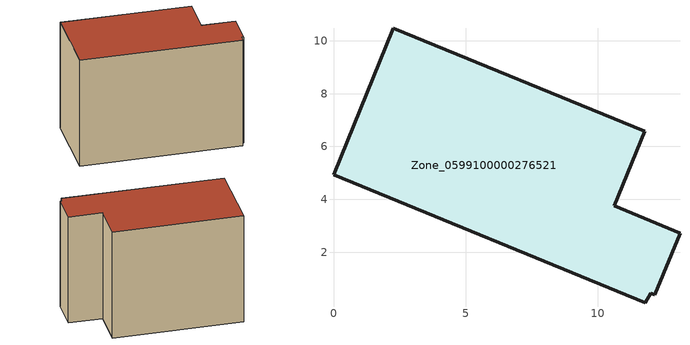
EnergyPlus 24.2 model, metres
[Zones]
Zone_0599100000276521
 floor ground (C_G): 13.12,2.72 12.15,0.38 12.02,0.45 11.81,0.08 0,4.93 2.27,10.48 11.78,6.57 10.62,3.75 z0
 wall outside (C_F): 2.27,10.48 0,4.93 11.81,0.08 12.02,0.45 12.15,0.38 13.12,2.72 10.62,3.75 11.78,6.57 2.27,10.48 z0:9.25
 roof outside (C_R): 12.15,0.38 13.12,2.72 10.62,3.75 11.78,6.57 2.27,10.48 0,4.93 11.81,0.08 12.02,0.45 z9.25
[BUILDING]
Pand.0599100000276521: North Axis=0; Terrain=City; Loads Convergence Tolerance Value=0.04; Temperature Convergence Tolerance Value=0.4; Solar Distribution=FullExterior; Maximum Number of Warmup Days=25; Minimum Number of Warmup Days=1
[Site:Location]
Rotterdam.The.Hague.AP_ZH_NLD Design_Conditions: Latitude=51.96; Longitude=4.45; Time Zone=1; Elevation=-4.5
[SITE:GROUNDTEMPERATURE:BUILDINGSURFACE]
18, 18, 18, 18, 18, 18, 18, 18, 18, 18, 18, 18
[MATERIAL] Thermal Absorptance=0.9; Solar Absorptance=0.7; Visible Absorptance=0.7
Name | Roughness | Thickness | Conductivity | Density | Specific Heat
G.TI.1946 | MediumSmooth | 0.15 | 1 | 540 | 1210
F.TI.1946 | Rough | 0.3 | 0.857143 | 1920 | 840
R.TI.1946 | MediumRough | 0.2 | 0.1 | 1500 | 1000
[CONSTRUCTION]
C_G: G.TI.1946
C_F: F.TI.1946
C_R: R.TI.1946
[ZONE]
Zone_0599100000276521: Type=1; Multiplier=1; Ceiling Height=Autocalculate; Volume=Autocalculate; Floor Area=autocalculate; Part of Total Floor Area=Yes
[ZONEINFILTRATION:DESIGNFLOWRATE]
Infil_Zone_0599100000276521: Zone or ZoneList or Space or SpaceList=Zone_0599100000276521; Schedule=AlwaysOn; Design Flow Rate Calculation Method=Flow/Area; Flow Rate per Floor Area=0.003; Constant Term Coefficient=1; Temperature Term Coefficient=0; Velocity Term Coefficient=0; Velocity Squared Term Coefficient=0
[HVACTEMPLATE:ZONE:IDEALLOADSAIRSYSTEM]
Zone_0599100000276521: Maximum Heating Supply Air Temperature=50; Minimum Cooling Supply Air Temperature=13; Maximum Heating Supply Air Humidity Ratio=0.0156; Minimum Cooling Supply Air Humidity Ratio=0.0077; Heating Limit=NoLimit; Cooling Limit=NoLimit; Dehumidification Control Type=ConstantSensibleHeatRatio; Cooling Sensible Heat Ratio=0.7; Dehumidification Setpoint=60; Humidification Control Type=None; Humidification Setpoint=30; Outdoor Air Method=None; Outdoor Air Flow Rate per Person=0.00944; Outdoor Air Flow Rate per Zone Floor Area=0; Outdoor Air Flow Rate per Zone=0; Demand Controlled Ventilation Type=None; Outdoor Air Economizer Type=NoEconomizer; Heat Recovery Type=None; Sensible Heat Recovery Effectiveness=0.7; Latent Heat Recovery Effectiveness=0.65
[ZONECONTROL:THERMOSTAT]
ThermostatControl_Zone_0599100000276521: Zone or ZoneList=Zone_0599100000276521; Control Type Schedule=DualSetpointControlType; Control 1=Thermostat_Zone_0599100000276521; Temperature Difference Between Cutout And Setpoint=0
[THERMOSTATSETPOINT:DUALSETPOINT]
Thermostat_Zone_0599100000276521: Heating Setpoint Temperature Schedule=HeatingSetpoint_Zone_0599100000276521; Cooling Setpoint Temperature Schedule=CoolingSetpoint_Zone_0599100000276521
[SCHEDULE:COMPACT]
HeatingSetpoint_Zone_0599100000276521: Through: 12/31, For: AllDays, Until: 24:00, 21
CoolingSetpoint_Zone_0599100000276521: Through: 12/31, For: AllDays, Until: 24:00, 24
DualSetpointControlType: Through: 12/31, For: AllDays, Until: 24:00, 4
AlwaysOn: Through: 12/31, For: AllDays, Until: 24:00, 1
